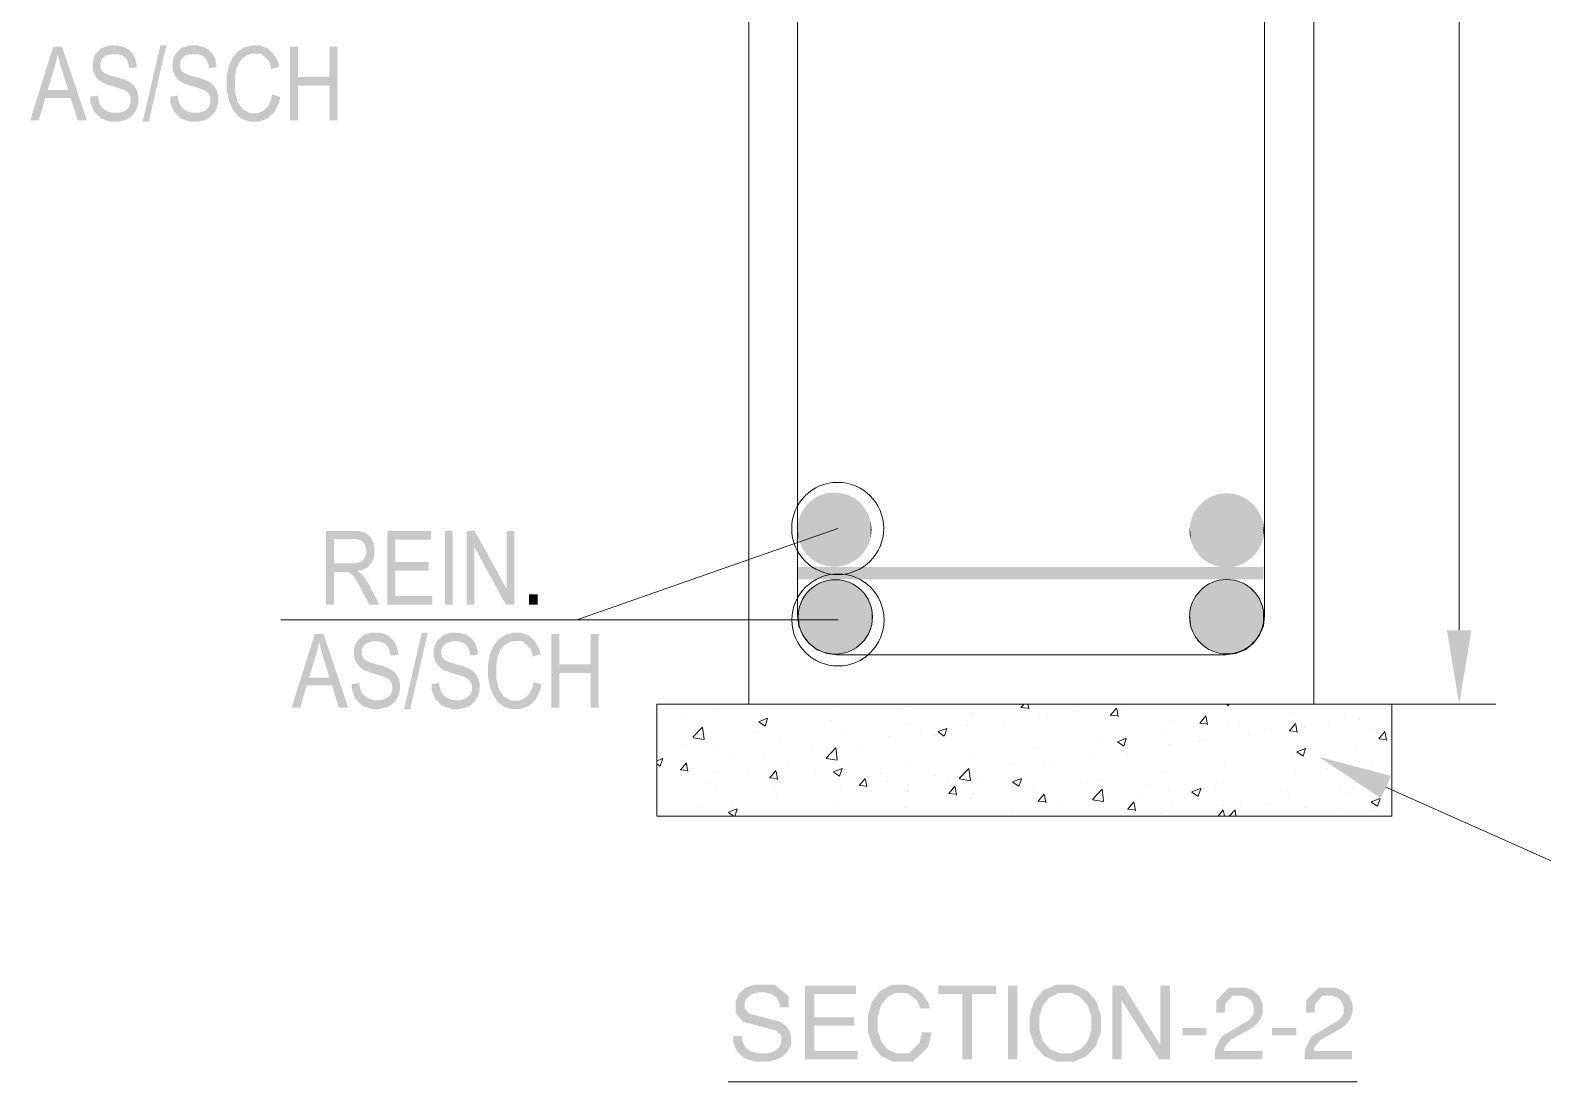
# Model space of a CAD drawing. Header units: millimetres. Extents: x 51.5 to 74.8, y 0.8 to 17.2.
# Drawn here: x 62.96 to 64.571, y 8.418 to 9.537 of the extents above; entities that cross this region are included whole.
import ezdxf

# ---------------------------------------------------------------- set-up
doc = ezdxf.new("R2010")
doc.units = ezdxf.units.MM
doc.layers.add('PDF_Geomertry', color=7, linetype='Continuous')
doc.layers.add('PDF_Solid Fills', color=7, linetype='Continuous')

msp = doc.modelspace()

# ---------------------------------------------------------------- hatches: boundary and pattern name
at = {"layer": 'PDF_Solid Fills', "transparency": 33554559}
h = msp.add_hatch(color=256, dxfattribs=at)
h.paths.add_polyline_path([(62.9595, 9.4415), (62.9841, 9.5199), (62.9934, 9.5199), (63.0198, 9.4415), (63.0101, 9.4415), (63.0026, 9.4652), (62.9755, 9.4652), (62.9686, 9.4415)])
h.paths.add_polyline_path([(62.978, 9.4737), (63, 9.4737), (62.9932, 9.4954), (62.9916, 9.5004), (62.9894, 9.5086), (62.9886, 9.5116), (62.988, 9.5079), (62.9862, 9.5004), (62.9851, 9.4966)])
for points in [[(63.0237, 9.4668), (63.0316, 9.4676), (63.032, 9.4644), (63.0334, 9.4593), (63.0345, 9.4574), (63.0357, 9.4556), (63.039, 9.4527), (63.0411, 9.4516), (63.0432, 9.4505), (63.048, 9.4494), (63.0507, 9.4494), (63.0544, 9.4494), (63.0604, 9.4513), (63.0625, 9.4531), (63.0645, 9.4551), (63.0666, 9.4598), (63.0666, 9.4629), (63.0666, 9.4645), (63.0658, 9.4676), (63.0651, 9.4688), (63.0643, 9.4702), (63.062, 9.4723), (63.0605, 9.4731), (63.059, 9.474), (63.0523, 9.4763), (63.0472, 9.4779), (63.0426, 9.4791), (63.0361, 9.4819), (63.0343, 9.4831), (63.0323, 9.4845), (63.0293, 9.488), (63.0282, 9.4901), (63.0272, 9.4922), (63.0261, 9.497), (63.0261, 9.4997), (63.0261, 9.5044), (63.0291, 9.5122), (63.0322, 9.5152), (63.0354, 9.5183), (63.0436, 9.5212), (63.0488, 9.5212), (63.0525, 9.5212), (63.0587, 9.5198), (63.0613, 9.5184), (63.0641, 9.517), (63.0683, 9.513), (63.0697, 9.5104), (63.0712, 9.5076), (63.0727, 9.5015), (63.0729, 9.4979), (63.0647, 9.497), (63.0644, 9.5009), (63.0622, 9.5065), (63.0601, 9.5084), (63.0582, 9.5102), (63.0526, 9.512), (63.0491, 9.512), (63.0455, 9.512), (63.04, 9.5105), (63.038, 9.5088), (63.0362, 9.5072), (63.0343, 9.503), (63.0343, 9.5005), (63.0343, 9.4981), (63.0357, 9.4944), (63.037, 9.4931), (63.0384, 9.4918), (63.0447, 9.4891), (63.0495, 9.4879), (63.0544, 9.4865), (63.0611, 9.4843), (63.063, 9.4833), (63.0659, 9.4819), (63.0704, 9.4779), (63.0719, 9.4755), (63.0734, 9.473), (63.0748, 9.4672), (63.0748, 9.4637), (63.0748, 9.4604), (63.0733, 9.4543), (63.0718, 9.4515), (63.0701, 9.4487), (63.0658, 9.4444), (63.0632, 9.443), (63.0604, 9.4415), (63.0538, 9.4401), (63.0501, 9.4401), (63.0441, 9.4401), (63.0345, 9.4437), (63.0311, 9.4473), (63.0275, 9.4509), (63.0237, 9.4606)], [(63.1086, 9.4668), (63.1166, 9.4676), (63.1169, 9.4644), (63.1184, 9.4593), (63.1195, 9.4574), (63.1207, 9.4556), (63.1238, 9.4527), (63.1261, 9.4516), (63.1282, 9.4505), (63.1329, 9.4494), (63.1355, 9.4494), (63.1394, 9.4494), (63.1452, 9.4513), (63.1473, 9.4531), (63.1494, 9.4551), (63.1515, 9.4598), (63.1515, 9.4629), (63.1515, 9.4645), (63.1508, 9.4676), (63.15, 9.4688), (63.1493, 9.4702), (63.1469, 9.4723), (63.1454, 9.4731), (63.1438, 9.474), (63.1372, 9.4763), (63.132, 9.4779), (63.1276, 9.4791), (63.1211, 9.4819), (63.1191, 9.4831), (63.1172, 9.4845), (63.1143, 9.488), (63.1132, 9.4901), (63.112, 9.4922), (63.1111, 9.497), (63.1111, 9.4997), (63.1111, 9.5044), (63.1141, 9.5122), (63.1172, 9.5152), (63.1202, 9.5183), (63.1286, 9.5212), (63.1337, 9.5212), (63.1373, 9.5212), (63.1436, 9.5198), (63.1463, 9.5184), (63.149, 9.517), (63.1532, 9.513), (63.1547, 9.5104), (63.1562, 9.5076), (63.1577, 9.5015), (63.1579, 9.4979), (63.1497, 9.497), (63.1494, 9.5009), (63.147, 9.5065), (63.1451, 9.5084), (63.1432, 9.5102), (63.1376, 9.512), (63.134, 9.512), (63.1304, 9.512), (63.125, 9.5105), (63.123, 9.5088), (63.1211, 9.5072), (63.1191, 9.503), (63.1191, 9.5005), (63.1191, 9.4981), (63.1205, 9.4944), (63.122, 9.4931), (63.1234, 9.4918), (63.1297, 9.4891), (63.1345, 9.4879), (63.1393, 9.4865), (63.1461, 9.4843), (63.1479, 9.4833), (63.1509, 9.4819), (63.1554, 9.4779), (63.1568, 9.4755), (63.1583, 9.473), (63.1598, 9.4672), (63.1598, 9.4637), (63.1598, 9.4604), (63.1583, 9.4543), (63.1566, 9.4515), (63.1551, 9.4487), (63.1508, 9.4444), (63.148, 9.443), (63.1454, 9.4415), (63.1388, 9.4401), (63.135, 9.4401), (63.129, 9.4401), (63.1195, 9.4437), (63.1159, 9.4473), (63.1125, 9.4509), (63.1087, 9.4606)], [(63.2172, 9.469), (63.2258, 9.4663), (63.2243, 9.4597), (63.2194, 9.4498), (63.2158, 9.4466), (63.2122, 9.4433), (63.2036, 9.4401), (63.1986, 9.4401), (63.194, 9.4401), (63.1863, 9.4423), (63.1832, 9.4444), (63.1801, 9.4466), (63.1748, 9.4537), (63.1729, 9.4584), (63.1708, 9.4633), (63.1687, 9.4747), (63.1687, 9.4812), (63.1687, 9.4877), (63.1708, 9.4987), (63.1729, 9.5031), (63.1748, 9.5076), (63.1804, 9.5144), (63.1837, 9.5166), (63.1872, 9.519), (63.195, 9.5212), (63.1993, 9.5212), (63.2038, 9.5212), (63.2119, 9.5184), (63.2152, 9.5155), (63.2186, 9.5126), (63.2233, 9.5041), (63.2247, 9.4984), (63.2163, 9.4961), (63.2141, 9.5043), (63.2055, 9.5124), (63.199, 9.5124), (63.1958, 9.5124), (63.1902, 9.5108), (63.1879, 9.5091), (63.1855, 9.5074), (63.1818, 9.5023), (63.1802, 9.4988), (63.1788, 9.4954), (63.1775, 9.4865), (63.1775, 9.4812), (63.1775, 9.4731), (63.1804, 9.4611), (63.1832, 9.457), (63.1861, 9.453), (63.1936, 9.449), (63.1983, 9.449), (63.2018, 9.449), (63.2079, 9.4515), (63.2104, 9.454), (63.2129, 9.4563), (63.2163, 9.4638)], [(63.2362, 9.4415), (63.2362, 9.5199), (63.2447, 9.5199), (63.2447, 9.4877), (63.2782, 9.4877), (63.2782, 9.5199), (63.2868, 9.5199), (63.2868, 9.4415), (63.2782, 9.4415), (63.2782, 9.4784), (63.2447, 9.4784), (63.2447, 9.4415)], [(63.3398, 8.9258), (63.3398, 9.0043), (63.3863, 9.0043), (63.3863, 8.9949), (63.3483, 8.9949), (63.3483, 8.9711), (63.384, 8.9711), (63.384, 8.9618), (63.3483, 8.9618), (63.3483, 8.9349), (63.3879, 8.9349), (63.3879, 8.9258)], [(63.4243, 8.9258), (63.4243, 9.0043), (63.433, 9.0043), (63.4669, 8.9426), (63.4669, 9.0043), (63.4751, 9.0043), (63.4751, 8.9258), (63.4663, 8.9258), (63.4325, 8.9873), (63.4325, 8.9258)], [(63.302, 8.8412), (63.3101, 8.8422), (63.3104, 8.8388), (63.3119, 8.8338), (63.313, 8.832), (63.3141, 8.8302), (63.3175, 8.8273), (63.3195, 8.8262), (63.3216, 8.8251), (63.3265, 8.824), (63.3291, 8.824), (63.3329, 8.824), (63.3387, 8.8258), (63.3409, 8.8277), (63.343, 8.8295), (63.3451, 8.8344), (63.3451, 8.8373), (63.3451, 8.8391), (63.3443, 8.8422), (63.3436, 8.8434), (63.3427, 8.8447), (63.3405, 8.8469), (63.339, 8.8477), (63.3375, 8.8486), (63.3308, 8.8508), (63.3257, 8.8523), (63.3211, 8.8537), (63.3145, 8.8563), (63.3126, 8.8577), (63.3108, 8.8591), (63.3077, 8.8626), (63.3066, 8.8647), (63.3057, 8.8668), (63.3045, 8.8715), (63.3045, 8.8741), (63.3045, 8.879), (63.3076, 8.8868), (63.3107, 8.8897), (63.3137, 8.8927), (63.322, 8.8958), (63.3273, 8.8958), (63.3309, 8.8958), (63.3372, 8.8944), (63.3398, 8.893), (63.3425, 8.8915), (63.3466, 8.8874), (63.3482, 8.8848), (63.3497, 8.8822), (63.3512, 8.8759), (63.3513, 8.8723), (63.3432, 8.8716), (63.3429, 8.8754), (63.3405, 8.8811), (63.3386, 8.8829), (63.3366, 8.8847), (63.3311, 8.8866), (63.3276, 8.8866), (63.324, 8.8866), (63.3184, 8.8849), (63.3165, 8.8833), (63.3145, 8.8818), (63.3127, 8.8776), (63.3127, 8.8749), (63.3127, 8.8726), (63.3141, 8.869), (63.3155, 8.8676), (63.3169, 8.8663), (63.3232, 8.8637), (63.328, 8.8623), (63.3329, 8.8611), (63.3395, 8.8588), (63.3415, 8.8579), (63.3444, 8.8563), (63.3488, 8.8524), (63.3504, 8.8499), (63.3519, 8.8476), (63.3533, 8.8416), (63.3533, 8.8383), (63.3533, 8.8348), (63.3518, 8.8287), (63.3502, 8.8259), (63.3486, 8.8231), (63.3443, 8.819), (63.3416, 8.8174), (63.3388, 8.8161), (63.3323, 8.8147), (63.3284, 8.8147), (63.3225, 8.8147), (63.313, 8.8181), (63.3094, 8.8218), (63.3059, 8.8254), (63.3022, 8.8351)], [(63.387, 8.8412), (63.3951, 8.8422), (63.3954, 8.8388), (63.3968, 8.8338), (63.398, 8.832), (63.3991, 8.8302), (63.4023, 8.8273), (63.4045, 8.8262), (63.4066, 8.8251), (63.4113, 8.824), (63.414, 8.824), (63.4177, 8.824), (63.4237, 8.8258), (63.4258, 8.8277), (63.4279, 8.8295), (63.43, 8.8344), (63.43, 8.8373), (63.43, 8.8391), (63.4293, 8.8422), (63.4284, 8.8434), (63.4277, 8.8447), (63.4254, 8.8469), (63.4238, 8.8477), (63.4223, 8.8486), (63.4157, 8.8508), (63.4105, 8.8523), (63.4061, 8.8537), (63.3995, 8.8563), (63.3976, 8.8577), (63.3957, 8.8591), (63.3927, 8.8626), (63.3916, 8.8647), (63.3905, 8.8668), (63.3894, 8.8715), (63.3894, 8.8741), (63.3894, 8.879), (63.3926, 8.8868), (63.3957, 8.8897), (63.3987, 8.8927), (63.407, 8.8958), (63.4122, 8.8958), (63.4158, 8.8958), (63.422, 8.8944), (63.4248, 8.893), (63.4275, 8.8915), (63.4316, 8.8874), (63.4332, 8.8848), (63.4345, 8.8822), (63.4362, 8.8759), (63.4363, 8.8723), (63.4282, 8.8716), (63.4277, 8.8754), (63.4255, 8.8811), (63.4236, 8.8829), (63.4216, 8.8847), (63.4161, 8.8866), (63.4125, 8.8866), (63.4088, 8.8866), (63.4033, 8.8849), (63.4015, 8.8833), (63.3995, 8.8818), (63.3976, 8.8776), (63.3976, 8.8749), (63.3976, 8.8726), (63.399, 8.869), (63.4004, 8.8676), (63.4018, 8.8663), (63.4082, 8.8637), (63.413, 8.8623), (63.4177, 8.8611), (63.4244, 8.8588), (63.4263, 8.8579), (63.4294, 8.8563), (63.4338, 8.8524), (63.4352, 8.8499), (63.4368, 8.8476), (63.4383, 8.8416), (63.4383, 8.8383), (63.4383, 8.8348), (63.4366, 8.8287), (63.4351, 8.8259), (63.4336, 8.8231), (63.4293, 8.819), (63.4265, 8.8174), (63.4238, 8.8161), (63.4173, 8.8147), (63.4134, 8.8147), (63.4075, 8.8147), (63.3979, 8.8181), (63.3944, 8.8218), (63.3908, 8.8254), (63.3872, 8.8351)], [(63.4957, 8.8434), (63.5041, 8.8409), (63.5027, 8.8343), (63.4977, 8.8244), (63.4943, 8.8211), (63.4907, 8.8179), (63.482, 8.8147), (63.4769, 8.8147), (63.4725, 8.8147), (63.4648, 8.8168), (63.4616, 8.819), (63.4584, 8.8212), (63.4533, 8.8281), (63.4512, 8.833), (63.4493, 8.8377), (63.4472, 8.8491), (63.4472, 8.8558), (63.4472, 8.8622), (63.4493, 8.8731), (63.4512, 8.8776), (63.4533, 8.8822), (63.4587, 8.8888), (63.4622, 8.8912), (63.4657, 8.8934), (63.4734, 8.8958), (63.4777, 8.8958), (63.4823, 8.8958), (63.4904, 8.8929), (63.4937, 8.8899), (63.497, 8.887), (63.5018, 8.8786), (63.5032, 8.873), (63.4948, 8.8705), (63.4926, 8.8787), (63.484, 8.8869), (63.4775, 8.8869), (63.4743, 8.8869), (63.4687, 8.8852), (63.4663, 8.8836), (63.464, 8.8819), (63.4602, 8.8769), (63.4587, 8.8733), (63.4573, 8.8698), (63.4559, 8.8611), (63.4559, 8.8558), (63.4559, 8.8477), (63.4588, 8.8356), (63.4616, 8.8316), (63.4645, 8.8274), (63.472, 8.8234), (63.4768, 8.8234), (63.4802, 8.8234), (63.4863, 8.8259), (63.4888, 8.8284), (63.4913, 8.8309), (63.4948, 8.8384)], [(63.5147, 8.8159), (63.5147, 8.8944), (63.5232, 8.8944), (63.5232, 8.8622), (63.5566, 8.8622), (63.5566, 8.8944), (63.5651, 8.8944), (63.5651, 8.8159), (63.5566, 8.8159), (63.5566, 8.853), (63.5232, 8.853), (63.5232, 8.8159)], [(63.7701, 8.4627), (63.7701, 8.4574), (63.7658, 8.4488), (63.7616, 8.4456), (63.7573, 8.4424), (63.7461, 8.4391), (63.739, 8.4391), (63.7315, 8.4391), (63.7202, 8.4427), (63.7163, 8.4462), (63.7125, 8.4498), (63.7084, 8.4598), (63.7084, 8.4663), (63.7176, 8.4663), (63.718, 8.4615), (63.7212, 8.4544), (63.724, 8.4523), (63.7268, 8.4501), (63.7352, 8.4479), (63.7411, 8.4479), (63.7452, 8.4479), (63.7519, 8.4499), (63.7545, 8.4519), (63.757, 8.454), (63.7597, 8.4593), (63.7597, 8.4624), (63.7597, 8.4666), (63.7538, 8.4723), (63.7482, 8.4738), (63.7268, 8.4795), (63.7188, 8.4816), (63.7109, 8.4909), (63.7109, 8.4981), (63.7109, 8.5033), (63.7145, 8.5116), (63.7183, 8.5148), (63.7219, 8.518), (63.7315, 8.5212), (63.7373, 8.5212), (63.7522, 8.5212), (63.7673, 8.5091), (63.7676, 8.497), (63.758, 8.497), (63.7577, 8.5011), (63.7547, 8.5072), (63.7519, 8.5091), (63.7494, 8.5111), (63.7425, 8.5129), (63.7382, 8.5129), (63.7345, 8.5129), (63.7282, 8.5109), (63.7257, 8.509), (63.7232, 8.507), (63.7205, 8.5022), (63.7205, 8.4993), (63.7205, 8.4954), (63.7257, 8.4902), (63.7309, 8.4888), (63.7554, 8.4824), (63.7586, 8.4815), (63.7638, 8.478), (63.7659, 8.4754), (63.768, 8.4726), (63.7701, 8.4662)], [(63.8409, 8.4415), (63.7847, 8.4415), (63.7847, 8.5199), (63.8391, 8.5199), (63.8391, 8.5111), (63.7948, 8.5111), (63.7948, 8.4863), (63.8375, 8.4863), (63.8375, 8.4773), (63.7948, 8.4773), (63.7948, 8.4504), (63.8409, 8.4504)], [(63.9198, 8.4702), (63.9162, 8.4547), (63.8997, 8.4391), (63.8866, 8.4391), (63.8788, 8.4391), (63.8663, 8.4448), (63.8615, 8.4504), (63.8568, 8.4561), (63.852, 8.4708), (63.852, 8.4801), (63.852, 8.4887), (63.8563, 8.5031), (63.8607, 8.5088), (63.8654, 8.5149), (63.8784, 8.5212), (63.8868, 8.5212), (63.8923, 8.5212), (63.9019, 8.5179), (63.9061, 8.5147), (63.9101, 8.5113), (63.9162, 8.5019), (63.9183, 8.4958), (63.9077, 8.4958), (63.9045, 8.504), (63.8938, 8.5122), (63.8863, 8.5122), (63.8809, 8.5122), (63.8722, 8.5077), (63.869, 8.5033), (63.8657, 8.4988), (63.8623, 8.4869), (63.8623, 8.4795), (63.8623, 8.4726), (63.8658, 8.4612), (63.8691, 8.4569), (63.8725, 8.4524), (63.8812, 8.4481), (63.8868, 8.4481), (63.8955, 8.4481), (63.9069, 8.4591), (63.9095, 8.4702)], [(63.9884, 8.5111), (63.9627, 8.5111), (63.9627, 8.4415), (63.9526, 8.4415), (63.9526, 8.5111), (63.9268, 8.5111), (63.9268, 8.5199), (63.9884, 8.5199)], [(64.1736, 8.4415), (64.162, 8.4415), (64.1223, 8.5041), (64.1223, 8.4415), (64.1122, 8.4415), (64.1122, 8.5199), (64.1241, 8.5199), (64.1634, 8.4566), (64.1634, 8.5199), (64.1736, 8.5199)], [(64.2725, 8.4949), (64.2725, 8.4912), (64.2701, 8.4844), (64.2676, 8.4812), (64.2659, 8.479), (64.2615, 8.4752), (64.259, 8.4738), (64.2447, 8.4659), (64.2387, 8.4626), (64.2319, 8.4548), (64.2313, 8.4505), (64.272, 8.4505), (64.272, 8.4415), (64.2212, 8.4415), (64.2216, 8.4518), (64.2287, 8.4659), (64.2351, 8.4698), (64.2532, 8.4806), (64.258, 8.4834), (64.2629, 8.4906), (64.2629, 8.4949), (64.2629, 8.4981), (64.2608, 8.5034), (64.2587, 8.5054), (64.2566, 8.5073), (64.2509, 8.5093), (64.2473, 8.5093), (64.2401, 8.5093), (64.2325, 8.5002), (64.232, 8.4913), (64.223, 8.4913), (64.2232, 8.5045), (64.2365, 8.5179), (64.2495, 8.5179), (64.2538, 8.5179), (64.2615, 8.5152), (64.2647, 8.5124), (64.2686, 8.5093), (64.2725, 8.5005)], [(64.3683, 8.4949), (64.3683, 8.4912), (64.3658, 8.4844), (64.3634, 8.4812), (64.3616, 8.479), (64.3573, 8.4752), (64.3547, 8.4738), (64.3405, 8.4659), (64.3344, 8.4626), (64.3277, 8.4548), (64.327, 8.4505), (64.3677, 8.4505), (64.3677, 8.4415), (64.3169, 8.4415), (64.3175, 8.4518), (64.3244, 8.4659), (64.3309, 8.4698), (64.3488, 8.4806), (64.3538, 8.4834), (64.3587, 8.4906), (64.3587, 8.4949), (64.3587, 8.4981), (64.3566, 8.5034), (64.3545, 8.5054), (64.3523, 8.5073), (64.3466, 8.5093), (64.343, 8.5093), (64.3359, 8.5093), (64.3283, 8.5002), (64.3277, 8.4913), (64.3187, 8.4913), (64.3188, 8.5045), (64.3322, 8.5179), (64.3454, 8.5179), (64.3497, 8.5179), (64.3572, 8.5152), (64.3605, 8.5124), (64.3644, 8.5093), (64.3683, 8.5005)]]:
    msp.add_hatch(color=256, dxfattribs=at).paths.add_polyline_path(points)
h = msp.add_hatch(color=256, dxfattribs=at)
h.paths.add_polyline_path([(63.2747, 8.9258), (63.2747, 9.0043), (63.3033, 9.0043), (63.3077, 9.0043), (63.3143, 9.0031), (63.3165, 9.002), (63.3186, 9.0009), (63.322, 8.9973), (63.3234, 8.9947), (63.3248, 8.9922), (63.3262, 8.9862), (63.3262, 8.9829), (63.3262, 8.9784), (63.3238, 8.9712), (63.3215, 8.9684), (63.3193, 8.9656), (63.3125, 8.9622), (63.3082, 8.9615), (63.3098, 8.9604), (63.3126, 8.9583), (63.3136, 8.9572), (63.3154, 8.9548), (63.3187, 8.9498), (63.3202, 8.9472), (63.3315, 8.9258), (63.3208, 8.9258), (63.3122, 8.942), (63.3097, 8.9469), (63.3059, 8.9533), (63.3045, 8.9549), (63.3033, 8.9566), (63.3009, 8.9588), (63.2997, 8.9595), (63.2984, 8.9601), (63.2951, 8.9606), (63.293, 8.9606), (63.2832, 8.9606), (63.2832, 8.9258)])
h.paths.add_polyline_path([(63.2832, 8.9697), (63.3015, 8.9697), (63.3045, 8.9697), (63.3091, 8.9704), (63.3107, 8.9711), (63.3122, 8.9719), (63.3147, 8.9741), (63.3157, 8.9756), (63.3165, 8.9772), (63.3175, 8.9808), (63.3175, 8.9829), (63.3175, 8.9858), (63.3157, 8.9905), (63.314, 8.9922), (63.3122, 8.9938), (63.307, 8.9956), (63.3036, 8.9956), (63.2832, 8.9956)])
h = msp.add_hatch(color=256, dxfattribs=at)
h.paths.add_polyline_path([(63.238, 8.8159), (63.2626, 8.8944), (63.2719, 8.8944), (63.2983, 8.8159), (63.2884, 8.8159), (63.2811, 8.8397), (63.254, 8.8397), (63.247, 8.8159)])
h.paths.add_polyline_path([(63.2565, 8.8481), (63.2783, 8.8481), (63.2716, 8.8699), (63.2701, 8.8749), (63.2679, 8.883), (63.267, 8.8862), (63.2665, 8.8824), (63.2647, 8.8749), (63.2636, 8.8712)])
h = msp.add_hatch(color=256, dxfattribs=at)
h.paths.add_polyline_path([(64.1001, 8.4795), (64.1001, 8.4705), (64.0948, 8.4558), (64.0897, 8.4502), (64.0844, 8.4447), (64.0705, 8.4391), (64.0619, 8.4391), (64.0534, 8.4391), (64.04, 8.4448), (64.0347, 8.4505), (64.0295, 8.4562), (64.0243, 8.4709), (64.0243, 8.4801), (64.0243, 8.489), (64.029, 8.5034), (64.0338, 8.5091), (64.039, 8.5151), (64.053, 8.5212), (64.062, 8.5212), (64.0711, 8.5212), (64.0854, 8.5149), (64.0907, 8.5087), (64.0954, 8.503), (64.1001, 8.4884)])
h.paths.add_polyline_path([(64.09, 8.4805), (64.09, 8.4873), (64.0862, 8.4987), (64.0825, 8.5031), (64.0787, 8.5077), (64.0688, 8.5122), (64.0626, 8.5122), (64.0558, 8.5122), (64.0452, 8.5074), (64.0413, 8.5027), (64.038, 8.4984), (64.0345, 8.4872), (64.0345, 8.4801), (64.0345, 8.4729), (64.0383, 8.4612), (64.042, 8.4569), (64.0458, 8.4524), (64.0559, 8.4481), (64.0622, 8.4481), (64.069, 8.4481), (64.0795, 8.453), (64.0833, 8.4579), (64.0866, 8.4623), (64.09, 8.4736)])

# ---------------------------------------------------------------- linework, layer by layer
at = {"layer": 'PDF_Geomertry', "lineweight": 0}
for points in [[(63.7251, 10.3897), (64.3269, 10.3897), (64.3269, 8.8198), (63.7251, 8.8198), (63.7251, 10.3897)], [(63.6269, 8.8198), (64.41, 8.8198), (64.41, 8.7006), (63.6269, 8.7006), (63.6269, 8.8198)], [(63.6827, 8.8198), (63.6827, 8.8198), (63.6827, 8.8198), (63.6827, 8.8198)], [(63.7009, 8.8198), (63.7009, 8.8198), (63.7009, 8.8198), (63.7009, 8.8198)], [(63.749, 8.8198), (63.749, 8.8198), (63.749, 8.8198)], [(63.7929, 8.8198), (63.7929, 8.8198), (63.7929, 8.8198), (63.7929, 8.8198)], [(63.8115, 8.8198), (63.8115, 8.8198), (63.8115, 8.8198)], [(63.8152, 8.8198), (63.8152, 8.8198), (63.8152, 8.8198)], [(63.8815, 8.8198), (63.8815, 8.8198), (63.8815, 8.8198)], [(63.885, 8.8198), (63.885, 8.8198), (63.885, 8.8198), (63.885, 8.8198)], [(63.9477, 8.8198), (63.9477, 8.8198), (63.9477, 8.8198)], [(63.9795, 8.8198), (63.9795, 8.8198), (63.9795, 8.8198)], [(64.014, 8.8198), (64.014, 8.8198), (64.014, 8.8198)], [(64.0802, 8.8198), (64.0802, 8.8198), (64.0802, 8.8198)], [(64.1465, 8.8198), (64.1465, 8.8198), (64.1465, 8.8198)], [(64.1611, 8.8198), (64.1611, 8.8198), (64.1611, 8.8198)], [(64.2038, 8.8198), (64.2038, 8.8198), (64.2038, 8.8198)], [(64.2127, 8.8198), (64.2127, 8.8198), (64.2127, 8.8198)], [(64.2532, 8.8198), (64.2532, 8.8198), (64.2532, 8.8198)], [(64.279, 8.8198), (64.279, 8.8198), (64.279, 8.8198)], [(64.3451, 8.8198), (64.3451, 8.8198), (64.3451, 8.8198)], [(64.3452, 8.8198), (64.3452, 8.8198), (64.3452, 8.8198)], [(64.3719, 8.8198), (64.3719, 8.8198), (64.3719, 8.8198)], [(63.6269, 8.8133), (63.6269, 8.8133), (63.6269, 8.8133), (63.6269, 8.8133)], [(63.6269, 8.8072), (63.6269, 8.8072), (63.6269, 8.8072)], [(63.6269, 8.8033), (63.6269, 8.8033), (63.6269, 8.8033), (63.6269, 8.8033)], [(64.41, 8.8083), (64.41, 8.8083), (64.41, 8.8083)], [(64.41, 8.8061), (64.41, 8.8061), (64.41, 8.8061)], [(63.6269, 8.7711), (63.6269, 8.7711), (63.6269, 8.7711), (63.6269, 8.7711)], [(63.6269, 8.7641), (63.6269, 8.7641), (63.6269, 8.7641)], [(63.6269, 8.753), (63.6269, 8.753), (63.6269, 8.753)], [(64.41, 8.763), (64.41, 8.763), (64.41, 8.763)], [(63.6269, 8.7288), (63.6269, 8.7288), (63.6269, 8.7288)], [(63.6269, 8.7212), (63.6269, 8.7212), (63.6269, 8.7212)], [(63.6269, 8.719), (63.6269, 8.719), (63.6269, 8.719)], [(64.41, 8.7199), (64.41, 8.7199), (64.41, 8.7199)], [(63.6269, 8.7052), (63.6269, 8.7052), (63.6269, 8.7052)], [(63.6562, 8.7006), (63.6562, 8.7006), (63.6562, 8.7006)], [(63.7123, 8.7006), (63.7123, 8.7006), (63.7123, 8.7006), (63.7123, 8.7006)], [(63.8244, 8.7006), (63.8244, 8.7006), (63.8244, 8.7006)], [(63.8804, 8.7006), (63.8804, 8.7006), (63.8804, 8.7006)], [(63.9365, 8.7006), (63.9365, 8.7006), (63.9365, 8.7006), (63.9365, 8.7006)], [(63.9561, 8.7006), (63.9561, 8.7006), (63.9561, 8.7006)], [(64.0486, 8.7006), (64.0486, 8.7006), (64.0486, 8.7006)], [(64.1045, 8.7006), (64.1045, 8.7006), (64.1045, 8.7006), (64.1045, 8.7006)], [(64.1607, 8.7006), (64.1607, 8.7006), (64.1607, 8.7006), (64.1607, 8.7006)], [(64.2727, 8.7006), (64.2727, 8.7006), (64.2727, 8.7006)], [(64.2911, 8.7006), (64.2911, 8.7006), (64.2911, 8.7006)], [(64.3288, 8.7006), (64.3288, 8.7006), (64.3288, 8.7006), (64.3288, 8.7006)], [(64.383, 8.7006), (64.383, 8.7006), (64.383, 8.7006)]]:
    msp.add_lwpolyline(points, close=True, dxfattribs=at)
for points in [[(64.2745, 10.2963), (64.2745, 8.914), (64.2732, 8.9031), (64.269, 8.8931), (64.2623, 8.8844), (64.2537, 8.8777), (64.2436, 8.8736), (64.2327, 8.8722), (63.8188, 8.8722), (63.808, 8.8736), (63.798, 8.8777), (63.7893, 8.8844), (63.7826, 8.8931), (63.7784, 8.9031), (63.777, 8.914), (63.777, 10.2963)], [(64.4818, 10.3113), (64.4818, 8.8984)], [(63.8197, 9.0069), (63.727, 8.9744), (63.5418, 8.9094), (63.2265, 8.9094)], [(63.8201, 8.9094), (63.7219, 8.9094), (63.5418, 8.9094), (63.2372, 8.9094)], [(63.6433, 8.8198), (63.6433, 8.8198)], [(63.6933, 8.8152), (63.6933, 8.8152)], [(63.7419, 8.8159), (63.7419, 8.8159)], [(63.7498, 8.8193), (63.7498, 8.8193)], [(63.8208, 8.8163), (63.8208, 8.8163)], [(63.8675, 8.8198), (63.8675, 8.8198)], [(63.8895, 8.8156), (63.8895, 8.8156)], [(63.977, 8.8198), (63.977, 8.8198)], [(64.0148, 8.8162), (64.0227, 8.8155)], [(64.015, 8.8163), (64.018, 8.8198)], [(64.0232, 8.8145), (64.0222, 8.8198)], [(64.0315, 8.8166), (64.0315, 8.8166)], [(64.0357, 8.8198), (64.0357, 8.8198)], [(64.069, 8.8198), (64.069, 8.8198)], [(64.0916, 8.8198), (64.0916, 8.8198)], [(64.1104, 8.808), (64.1168, 8.8156)], [(64.1186, 8.8062), (64.1169, 8.8145)], [(64.1257, 8.8187), (64.1257, 8.8187)], [(64.1344, 8.8198), (64.1344, 8.8198)], [(64.2334, 8.8198), (64.2361, 8.818)], [(64.2361, 8.8181), (64.2366, 8.8198)], [(64.2598, 8.8198), (64.2598, 8.8198)], [(64.3273, 8.8199), (64.3273, 8.8199)], [(64.3469, 8.8199), (64.5209, 8.8199)], [(64.3716, 8.8195), (64.3716, 8.8195)], [(64.4818, 8.8199), (64.4818, 8.8199)], [(63.6269, 8.8008), (63.6269, 8.8008)], [(63.658, 8.8049), (63.658, 8.8049)], [(63.7357, 8.8011), (63.745, 8.8047)], [(63.7357, 8.8009), (63.7423, 8.7965), (63.7451, 8.8045)], [(63.812, 8.8023), (63.812, 8.8023)], [(63.8918, 8.8133), (63.8918, 8.8133)], [(63.8961, 8.7987), (63.8961, 8.7987)], [(63.9627, 8.8104), (63.9627, 8.8104)], [(63.9644, 8.8081), (63.9644, 8.8081)], [(63.9988, 8.7998), (63.9988, 8.7998)], [(64.0336, 8.8073), (64.0336, 8.8073)], [(64.042, 8.8077), (64.042, 8.8077)], [(64.0754, 8.812), (64.0754, 8.812)], [(64.0763, 8.8131), (64.0763, 8.8131)], [(64.1045, 8.8043), (64.1045, 8.8043)], [(64.1101, 8.8079), (64.118, 8.8072)], [(64.1755, 8.8013), (64.1755, 8.8013)], [(64.2054, 8.7995), (64.2134, 8.7988)], [(64.2057, 8.7997), (64.212, 8.8073)], [(64.2138, 8.7979), (64.2123, 8.8062)], [(64.2343, 8.8002), (64.2343, 8.8002)], [(64.2465, 8.7983), (64.2465, 8.7983)], [(64.3011, 8.7913), (64.3075, 8.799)], [(64.3033, 8.8102), (64.3033, 8.8102)], [(64.3091, 8.7895), (64.3076, 8.7979)], [(64.3422, 8.7994), (64.3422, 8.7994)], [(64.3597, 8.8065), (64.3597, 8.8065)], [(64.3755, 8.8037), (64.3755, 8.8037)], [(63.6655, 8.7845), (63.6758, 8.7952)], [(63.6657, 8.784), (63.6775, 8.7822)], [(63.6773, 8.7824), (63.6758, 8.7951)], [(63.7344, 8.7891), (63.7344, 8.7891)], [(63.827, 8.7888), (63.827, 8.7888)], [(63.8745, 8.7856), (63.8745, 8.7856)], [(63.9079, 8.7899), (63.9079, 8.7899)], [(63.9213, 8.7865), (63.9213, 8.7865)], [(63.9268, 8.7905), (63.9361, 8.794), (63.9334, 8.7859)], [(63.9268, 8.7902), (63.9333, 8.7858)], [(63.9582, 8.7966), (63.9582, 8.7966)], [(64.0988, 8.7823), (64.0988, 8.7823)], [(64.1177, 8.7798), (64.127, 8.7834)], [(64.1177, 8.7797), (64.1244, 8.7752), (64.127, 8.7833)], [(64.1672, 8.7918), (64.1672, 8.7918)], [(64.208, 8.7818), (64.208, 8.7818)], [(64.2583, 8.7883), (64.2583, 8.7883)], [(64.2822, 8.7931), (64.2822, 8.7931)], [(64.3008, 8.7912), (64.3087, 8.7905)], [(64.3175, 8.7954), (64.3175, 8.7954)], [(64.3884, 8.7923), (64.3884, 8.7923)], [(64.3961, 8.7829), (64.404, 8.7822)], [(64.3963, 8.783), (64.4027, 8.7906)], [(64.4045, 8.7812), (64.403, 8.7895)], [(63.6569, 8.7758), (63.6569, 8.7758)], [(63.6918, 8.7709), (63.6918, 8.7709)], [(63.7402, 8.7679), (63.7402, 8.7679)], [(63.76, 8.7802), (63.76, 8.7802)], [(63.7907, 8.7745), (63.7907, 8.7745)], [(63.8073, 8.7624), (63.8176, 8.7733)], [(63.8191, 8.7605), (63.8177, 8.7731)], [(63.8438, 8.7731), (63.8438, 8.7731)], [(64.0298, 8.7724), (64.0298, 8.7724)], [(64.0908, 8.7662), (64.0908, 8.7662)], [(64.1272, 8.7666), (64.1272, 8.7666)], [(64.1747, 8.7773), (64.1747, 8.7773)], [(64.2047, 8.7798), (64.2047, 8.7798)], [(64.3018, 8.7659), (64.3018, 8.7659)], [(64.3087, 8.7691), (64.318, 8.7727)], [(64.3087, 8.769), (64.3154, 8.7645), (64.3182, 8.7726)], [(64.37, 8.7752), (64.37, 8.7752)], [(63.6269, 8.7593), (63.6333, 8.7618)], [(63.6269, 8.7562), (63.6307, 8.7536)], [(63.6307, 8.7537), (63.6334, 8.7618)], [(63.6519, 8.7497), (63.6598, 8.749)], [(63.6522, 8.7497), (63.6586, 8.7573)], [(63.653, 8.7544), (63.653, 8.7544)], [(63.6602, 8.748), (63.6587, 8.7563)], [(63.707, 8.7636), (63.707, 8.7636)], [(63.724, 8.7513), (63.724, 8.7513)], [(63.7663, 8.7598), (63.7663, 8.7598)], [(63.8075, 8.762), (63.8193, 8.7602)], [(63.8151, 8.7476), (63.8244, 8.7512)], [(63.8218, 8.743), (63.8244, 8.7511)], [(63.8945, 8.7545), (63.8945, 8.7545)], [(63.9491, 8.7405), (63.9595, 8.7512)], [(63.9611, 8.7384), (63.9595, 8.7511)], [(63.9627, 8.7638), (63.9627, 8.7638)], [(64.0072, 8.7552), (64.0072, 8.7552)], [(64.0404, 8.7597), (64.0404, 8.7597)], [(64.0495, 8.7533), (64.0495, 8.7533)], [(64.2327, 8.7559), (64.2327, 8.7559)], [(64.3405, 8.7513), (64.3405, 8.7513)], [(64.3909, 8.758), (64.3909, 8.758)], [(64.41, 8.7605), (64.41, 8.7605)], [(63.6811, 8.7365), (63.6811, 8.7365)], [(63.6888, 8.7466), (63.6888, 8.7466)], [(63.7472, 8.7413), (63.7551, 8.7406)], [(63.7475, 8.7413), (63.7538, 8.749)], [(63.7519, 8.7336), (63.7519, 8.7336)], [(63.7557, 8.7397), (63.7541, 8.748)], [(63.7583, 8.7361), (63.7583, 8.7361)], [(63.795, 8.7484), (63.795, 8.7484)], [(63.8151, 8.7474), (63.8216, 8.743)], [(63.8255, 8.7445), (63.8255, 8.7445)], [(63.8395, 8.7331), (63.8395, 8.7331)], [(63.8426, 8.733), (63.8505, 8.7323)], [(63.8427, 8.733), (63.8491, 8.7406)], [(63.8509, 8.7313), (63.8494, 8.7397)], [(63.8658, 8.7454), (63.8658, 8.7454)], [(63.8729, 8.7376), (63.8729, 8.7376)], [(63.9232, 8.7443), (63.9232, 8.7443)], [(63.9368, 8.7424), (63.9368, 8.7424)], [(63.9493, 8.7401), (63.9612, 8.7381)], [(63.972, 8.7399), (63.972, 8.7399)], [(64.0061, 8.7369), (64.0154, 8.7405)], [(64.0061, 8.7368), (64.0126, 8.7323)], [(64.0077, 8.7394), (64.0077, 8.7394)], [(64.0127, 8.7323), (64.0154, 8.7404)], [(64.0787, 8.7363), (64.0787, 8.7363)], [(64.0973, 8.7381), (64.0973, 8.7381)], [(64.1497, 8.7334), (64.1497, 8.7334)], [(64.1655, 8.7474), (64.1655, 8.7474)], [(64.2233, 8.7359), (64.2233, 8.7359)], [(64.3073, 8.7469), (64.3073, 8.7469)], [(63.6901, 8.7266), (63.6901, 8.7266)], [(63.7557, 8.7222), (63.7557, 8.7222)], [(63.8229, 8.7305), (63.8229, 8.7305)], [(63.8938, 8.7276), (63.8938, 8.7276)], [(63.8945, 8.7266), (63.8945, 8.7266)], [(63.9379, 8.7247), (63.9458, 8.724)], [(63.9382, 8.7247), (63.9445, 8.7323)], [(63.9463, 8.723), (63.9447, 8.7313)], [(63.9611, 8.7197), (63.9611, 8.7197)], [(63.9648, 8.7245), (63.9648, 8.7245)], [(64.0283, 8.7281), (64.0283, 8.7281)], [(64.0334, 8.7163), (64.0398, 8.724)], [(64.0358, 8.7216), (64.0358, 8.7216)], [(64.0416, 8.7147), (64.0401, 8.723)], [(64.0911, 8.7184), (64.1013, 8.7293)], [(64.0912, 8.718), (64.103, 8.7162)], [(64.1029, 8.7165), (64.1013, 8.7291)], [(64.1068, 8.7186), (64.1068, 8.7186)], [(64.1397, 8.7249), (64.1397, 8.7249)], [(64.173, 8.7293), (64.173, 8.7293)], [(64.197, 8.7263), (64.2063, 8.7298)], [(64.197, 8.7262), (64.2037, 8.7216)], [(64.2037, 8.7218), (64.2065, 8.7298)], [(64.2207, 8.7304), (64.2207, 8.7304)], [(64.2916, 8.7274), (64.2916, 8.7274)], [(64.3001, 8.7218), (64.3001, 8.7218)], [(64.3541, 8.7272), (64.3541, 8.7272)], [(64.3625, 8.7244), (64.3625, 8.7244)], [(64.3683, 8.7311), (64.3683, 8.7311)], [(64.388, 8.7156), (64.3973, 8.7193)], [(64.3948, 8.7111), (64.3975, 8.7191)], [(64.4038, 8.7315), (64.5932, 8.647), (64.9825, 8.647)], [(63.672, 8.7111), (63.672, 8.7111)], [(63.7033, 8.7047), (63.7126, 8.7083)], [(63.7033, 8.7045), (63.7091, 8.7006)], [(63.7052, 8.7155), (63.7052, 8.7155)], [(63.7102, 8.7006), (63.7127, 8.7081)], [(63.817, 8.7134), (63.817, 8.7134)], [(63.8929, 8.7102), (63.8929, 8.7102)], [(63.9722, 8.7029), (63.9722, 8.7029)], [(64.0054, 8.7072), (64.0054, 8.7072)], [(64.0332, 8.7163), (64.0412, 8.7156)], [(64.0558, 8.7138), (64.0558, 8.7138)], [(64.1286, 8.7079), (64.1365, 8.7072)], [(64.1288, 8.708), (64.1352, 8.7156)], [(64.1369, 8.7063), (64.1354, 8.7147)], [(64.164, 8.7033), (64.164, 8.7033)], [(64.1777, 8.7155), (64.1777, 8.7155)], [(64.225, 8.7006), (64.2305, 8.7073)], [(64.2318, 8.7006), (64.2308, 8.7063)], [(64.2311, 8.7118), (64.2311, 8.7118)], [(64.2369, 8.7006), (64.2432, 8.7073)], [(64.244, 8.7006), (64.2433, 8.707)], [(64.2486, 8.7126), (64.2486, 8.7126)], [(64.2766, 8.7138), (64.2766, 8.7138)], [(64.3195, 8.7095), (64.3195, 8.7095)], [(64.3559, 8.7055), (64.3559, 8.7055)], [(64.388, 8.7155), (64.3947, 8.7111)], [(64.3905, 8.7066), (64.3905, 8.7066)], [(64.41, 8.7126), (64.41, 8.7126)], [(63.6468, 8.7006), (63.6468, 8.7006)], [(63.6711, 8.7006), (63.6711, 8.7006)], [(63.7373, 8.7006), (63.7373, 8.7006)], [(63.7388, 8.7006), (63.7388, 8.7006)], [(63.7683, 8.7006), (63.7683, 8.7006)], [(63.8036, 8.7006), (63.8036, 8.7006)], [(63.8698, 8.7006), (63.8698, 8.7006)], [(63.9361, 8.7006), (63.9361, 8.7006)], [(63.9925, 8.7006), (63.9925, 8.7006)], [(64.0023, 8.7006), (64.0023, 8.7006)], [(64.0686, 8.7006), (64.0686, 8.7006)], [(64.1348, 8.7006), (64.1348, 8.7006)], [(64.2009, 8.7006), (64.2009, 8.7006)], [(64.2166, 8.7006), (64.2166, 8.7006)], [(64.2672, 8.7006), (64.2672, 8.7006)], [(64.3193, 8.7006), (64.3193, 8.7006)], [(64.3334, 8.7006), (64.3334, 8.7006)], [(64.3848, 8.7006), (64.3848, 8.7006)], [(64.3997, 8.7006), (64.3997, 8.7006)], [(63.7032, 8.4177), (63.775, 8.4177), (63.8468, 8.4177), (63.9245, 8.4177), (63.9904, 8.4177), (64.0202, 8.4177), (64.104, 8.4177), (64.1816, 8.4177), (64.2176, 8.4177), (64.2775, 8.4177), (64.3133, 8.4177), (64.3732, 8.4177)]]:
    msp.add_lwpolyline(points, dxfattribs=at)
for centre in [(63.8172, 8.9127), (64.2341, 8.9129)]:
    msp.add_circle(centre, 0.0396, dxfattribs=at)
for points in [[(63.8687, 9.0069), (63.8687, 9.034), (63.8468, 9.0559), (63.8197, 9.0559), (63.7926, 9.0559), (63.7707, 9.034), (63.7707, 9.0069), (63.7707, 8.9798), (63.7926, 8.9577), (63.8197, 8.9577), (63.8468, 8.9577), (63.8687, 8.9798), (63.8687, 9.0069)], [(63.8691, 8.9094), (63.8691, 8.9365), (63.8472, 8.9586), (63.8201, 8.9586), (63.793, 8.9586), (63.7709, 8.9365), (63.7709, 8.9094), (63.7709, 8.8823), (63.793, 8.8604), (63.8201, 8.8604), (63.8472, 8.8604), (63.8691, 8.8823), (63.8691, 8.9094)]]:
    msp.add_open_spline(points, degree=3, knots=[0, 0, 0, 0, 1, 1, 1, 2, 2, 2, 3, 3, 3, 4, 4, 4, 4], dxfattribs=at)
at = {"layer": 'PDF_Solid Fills', "transparency": 33554559}
for points in [[(63.0794, 9.4401), (63.0982, 9.5212), (63.0858, 9.4401), (63.1045, 9.5212)], [(63.7988, 8.9701), (63.792, 9.0369), (63.7988, 8.9701), (63.7988, 9.0412)], [(63.8063, 8.9673), (63.7988, 9.0412), (63.8063, 8.9673), (63.8063, 9.044)], [(63.7988, 8.9701), (63.7988, 9.0412), (63.7988, 8.9701), (63.8063, 8.9673)], [(63.8143, 8.9661), (63.8063, 9.044), (63.8143, 8.9661), (63.8143, 9.0451)], [(63.8063, 8.9673), (63.8063, 9.044), (63.8063, 8.9673), (63.8143, 8.9661)], [(63.8222, 8.9665), (63.8143, 9.0451), (63.8222, 8.9665), (63.8222, 9.0447)], [(63.8143, 8.9661), (63.8143, 9.0451), (63.8143, 8.9661), (63.8222, 8.9665)], [(63.83, 8.9684), (63.8222, 9.0447), (63.83, 8.9684), (63.83, 9.0427)], [(63.8222, 8.9665), (63.8222, 9.0447), (63.8222, 8.9665), (63.83, 8.9684)], [(63.8372, 8.972), (63.83, 9.0427), (63.8372, 8.972), (63.8372, 9.0393)], [(63.83, 8.9684), (63.83, 9.0427), (63.83, 8.9684), (63.8372, 8.972)], [(63.8436, 8.9769), (63.8372, 9.0393), (63.8436, 8.9769), (63.8436, 9.0343)], [(63.8372, 8.972), (63.8372, 9.0393), (63.8372, 8.972), (63.8436, 8.9769)], [(64.2166, 8.9693), (64.2098, 9.0361), (64.2166, 8.9693), (64.2166, 9.0404)], [(64.2241, 8.9665), (64.2166, 9.0404), (64.2241, 8.9665), (64.2241, 9.0431)], [(64.2166, 8.9693), (64.2166, 9.0404), (64.2166, 8.9693), (64.2241, 8.9665)], [(64.232, 8.9652), (64.2241, 9.0431), (64.232, 8.9652), (64.232, 9.0443)], [(64.2241, 8.9665), (64.2241, 9.0431), (64.2241, 8.9665), (64.232, 8.9652)], [(64.2401, 8.9656), (64.232, 9.0443), (64.2401, 8.9656), (64.2401, 9.044)], [(64.232, 8.9652), (64.232, 9.0443), (64.232, 8.9652), (64.2401, 8.9656)], [(64.2479, 8.9677), (64.2401, 9.044), (64.2479, 8.9677), (64.2479, 9.0419)], [(64.2401, 8.9656), (64.2401, 9.044), (64.2401, 8.9656), (64.2479, 8.9677)], [(64.255, 8.9712), (64.2479, 9.0419), (64.255, 8.9712), (64.255, 9.0384)], [(64.2479, 8.9677), (64.2479, 9.0419), (64.2479, 8.9677), (64.255, 8.9712)], [(63.7816, 8.9863), (63.7784, 9.0174), (63.7816, 8.9863), (63.7816, 9.0248)], [(63.7862, 8.9798), (63.7816, 9.0248), (63.7862, 8.9798), (63.7862, 9.0313)], [(63.7816, 8.9863), (63.7816, 9.0248), (63.7816, 8.9863), (63.7862, 8.9798)], [(63.792, 8.9743), (63.7862, 9.0313), (63.792, 8.9743), (63.792, 9.0369)], [(63.7862, 8.9798), (63.7862, 9.0313), (63.7862, 8.9798), (63.792, 8.9743)], [(63.792, 8.9743), (63.792, 9.0369), (63.792, 8.9743), (63.7988, 8.9701)], [(63.8487, 8.983), (63.8436, 9.0343), (63.8487, 8.983), (63.8487, 9.0281)], [(63.8436, 8.9769), (63.8436, 9.0343), (63.8436, 8.9769), (63.8487, 8.983)], [(63.8526, 8.9899), (63.8487, 9.0281), (63.8526, 8.9899), (63.8526, 9.0212)], [(63.8487, 8.983), (63.8487, 9.0281), (63.8487, 8.983), (63.8526, 8.9899)], [(64.1994, 8.9856), (64.1963, 9.0166), (64.1994, 8.9856), (64.1994, 9.024)], [(64.204, 8.979), (64.1994, 9.024), (64.204, 8.979), (64.204, 9.0305)], [(64.1994, 8.9856), (64.1994, 9.024), (64.1994, 8.9856), (64.204, 8.979)], [(64.2098, 8.9734), (64.204, 9.0305), (64.2098, 8.9734), (64.2098, 9.0361)], [(64.204, 8.979), (64.204, 9.0305), (64.204, 8.979), (64.2098, 8.9734)], [(64.2098, 8.9734), (64.2098, 9.0361), (64.2098, 8.9734), (64.2166, 8.9693)], [(64.2613, 8.9761), (64.255, 9.0384), (64.2613, 8.9761), (64.2613, 9.0334)], [(64.255, 8.9712), (64.255, 9.0384), (64.255, 8.9712), (64.2613, 8.9761)], [(64.2666, 8.9822), (64.2613, 9.0334), (64.2666, 8.9822), (64.2666, 9.0274)], [(64.2613, 8.9761), (64.2613, 9.0334), (64.2613, 8.9761), (64.2666, 8.9822)], [(64.2705, 8.9891), (64.2666, 9.0274), (64.2705, 8.9891), (64.2705, 9.0204)], [(64.2666, 8.9822), (64.2666, 9.0274), (64.2666, 8.9822), (64.2705, 8.9891)], [(63.7784, 8.9937), (63.7769, 9.0097), (63.7784, 8.9937), (63.7784, 9.0174)], [(63.7769, 9.0016), (63.7769, 9.0097), (63.7769, 9.0016), (63.7784, 8.9937)], [(63.7784, 8.9937), (63.7784, 9.0174), (63.7784, 8.9937), (63.7816, 8.9863)], [(63.855, 8.9976), (63.8526, 9.0212), (63.855, 8.9976), (63.855, 9.0136)], [(63.8526, 8.9899), (63.8526, 9.0212), (63.8526, 8.9899), (63.855, 8.9976)], [(63.855, 8.9976), (63.855, 9.0136), (63.855, 8.9976), (63.8558, 9.0056)], [(64.1963, 8.993), (64.1947, 9.0088), (64.1963, 8.993), (64.1963, 9.0166)], [(64.1947, 9.0008), (64.1947, 9.0088), (64.1947, 9.0008), (64.1963, 8.993)], [(64.1963, 8.993), (64.1963, 9.0166), (64.1963, 8.993), (64.1994, 8.9856)], [(64.2729, 8.9968), (64.2705, 9.0204), (64.2729, 8.9968), (64.2729, 9.0127)], [(64.2705, 8.9891), (64.2705, 9.0204), (64.2705, 8.9891), (64.2729, 8.9968)], [(64.2729, 8.9968), (64.2729, 9.0127), (64.2729, 8.9968), (64.2737, 9.0048)], [(63.4012, 8.9258), (63.4012, 9.0043), (63.4097, 8.9258), (63.4097, 9.0043)], [(63.7761, 8.9526), (63.7761, 8.9658), (64.2733, 8.9526), (64.2733, 8.9658)], [(63.793, 8.8815), (63.7872, 8.9386), (63.793, 8.8815), (63.793, 8.9441)], [(63.7997, 8.8773), (63.793, 8.9441), (63.7997, 8.8773), (63.7997, 8.9483)], [(63.793, 8.8815), (63.793, 8.9441), (63.793, 8.8815), (63.7997, 8.8773)], [(63.8073, 8.8744), (63.7997, 8.9483), (63.8073, 8.8744), (63.8073, 8.9511)], [(63.7997, 8.8773), (63.7997, 8.9483), (63.7997, 8.8773), (63.8073, 8.8744)], [(63.8152, 8.8733), (63.8073, 8.9511), (63.8152, 8.8733), (63.8152, 8.9523)], [(63.8073, 8.8744), (63.8073, 8.9511), (63.8073, 8.8744), (63.8152, 8.8733)], [(63.8232, 8.8737), (63.8152, 8.9523), (63.8232, 8.8737), (63.8232, 8.9519)], [(63.8152, 8.8733), (63.8152, 8.9523), (63.8152, 8.8733), (63.8232, 8.8737)], [(63.8309, 8.8756), (63.8232, 8.9519), (63.8309, 8.8756), (63.8309, 8.9499)], [(63.8232, 8.8737), (63.8232, 8.9519), (63.8232, 8.8737), (63.8309, 8.8756)], [(63.8382, 8.8793), (63.8309, 8.9499), (63.8382, 8.8793), (63.8382, 8.9463)], [(63.8309, 8.8756), (63.8309, 8.9499), (63.8309, 8.8756), (63.8382, 8.8793)], [(63.8444, 8.8841), (63.8382, 8.9463), (63.8444, 8.8841), (63.8444, 8.9415)], [(63.8382, 8.8793), (63.8382, 8.9463), (63.8382, 8.8793), (63.8444, 8.8841)], [(64.21, 8.8816), (64.2041, 8.9387), (64.21, 8.8816), (64.21, 8.9441)], [(64.2168, 8.8773), (64.21, 8.9441), (64.2168, 8.8773), (64.2168, 8.9484)], [(64.21, 8.8816), (64.21, 8.9441), (64.21, 8.8816), (64.2168, 8.8773)], [(64.2243, 8.8745), (64.2168, 8.9484), (64.2243, 8.8745), (64.2243, 8.9512)], [(64.2168, 8.8773), (64.2168, 8.9484), (64.2168, 8.8773), (64.2243, 8.8745)], [(64.2322, 8.8733), (64.2243, 8.9512), (64.2322, 8.8733), (64.2322, 8.9524)], [(64.2243, 8.8745), (64.2243, 8.9512), (64.2243, 8.8745), (64.2322, 8.8733)], [(64.2401, 8.8737), (64.2322, 8.9524), (64.2401, 8.8737), (64.2401, 8.952)], [(64.2322, 8.8733), (64.2322, 8.9524), (64.2322, 8.8733), (64.2401, 8.8737)], [(64.2479, 8.8758), (64.2401, 8.952), (64.2479, 8.8758), (64.2479, 8.9499)], [(64.2401, 8.8737), (64.2401, 8.952), (64.2401, 8.8737), (64.2479, 8.8758)], [(64.2551, 8.8793), (64.2479, 8.9499), (64.2551, 8.8793), (64.2551, 8.9465)], [(64.2479, 8.8758), (64.2479, 8.9499), (64.2479, 8.8758), (64.2551, 8.8793)], [(64.2615, 8.8843), (64.2551, 8.9465), (64.2615, 8.8843), (64.2615, 8.9416)], [(64.2551, 8.8793), (64.2551, 8.9465), (64.2551, 8.8793), (64.2615, 8.8843)], [(63.4908, 8.9258), (63.4908, 8.9368), (63.5, 8.9258), (63.5, 8.9368)], [(63.7826, 8.8936), (63.7794, 8.9247), (63.7826, 8.8936), (63.7826, 8.932)], [(63.7872, 8.887), (63.7826, 8.932), (63.7872, 8.887), (63.7872, 8.9386)], [(63.7826, 8.8936), (63.7826, 8.932), (63.7826, 8.8936), (63.7872, 8.887)], [(63.7872, 8.887), (63.7872, 8.9386), (63.7872, 8.887), (63.793, 8.8815)], [(63.8497, 8.8902), (63.8444, 8.9415), (63.8497, 8.8902), (63.8497, 8.9354)], [(63.8444, 8.8841), (63.8444, 8.9415), (63.8444, 8.8841), (63.8497, 8.8902)], [(63.8536, 8.8972), (63.8497, 8.9354), (63.8536, 8.8972), (63.8536, 8.9284)], [(63.8497, 8.8902), (63.8497, 8.9354), (63.8497, 8.8902), (63.8536, 8.8972)], [(63.8559, 8.9048), (63.8536, 8.9284), (63.8559, 8.9048), (63.8559, 8.9208)], [(63.8536, 8.8972), (63.8536, 8.9284), (63.8536, 8.8972), (63.8559, 8.9048)], [(64.1995, 8.8937), (64.1963, 8.9247), (64.1995, 8.8937), (64.1995, 8.932)], [(64.2041, 8.887), (64.1995, 8.932), (64.2041, 8.887), (64.2041, 8.9387)], [(64.1995, 8.8937), (64.1995, 8.932), (64.1995, 8.8937), (64.2041, 8.887)], [(64.2041, 8.887), (64.2041, 8.9387), (64.2041, 8.887), (64.21, 8.8816)], [(64.2666, 8.8902), (64.2615, 8.9416), (64.2666, 8.8902), (64.2666, 8.9355)], [(64.2615, 8.8843), (64.2615, 8.9416), (64.2615, 8.8843), (64.2666, 8.8902)], [(64.2705, 8.8973), (64.2666, 8.9355), (64.2705, 8.8973), (64.2705, 8.9286)], [(64.2666, 8.8902), (64.2666, 8.9355), (64.2666, 8.8902), (64.2705, 8.8973)], [(64.2729, 8.9049), (64.2705, 8.9286), (64.2729, 8.9049), (64.2729, 8.9208)], [(64.2705, 8.8973), (64.2705, 8.9286), (64.2705, 8.8973), (64.2729, 8.9049)], [(63.7794, 8.9009), (63.7777, 8.9168), (63.7794, 8.9009), (63.7794, 8.9247)], [(63.7777, 8.9088), (63.7777, 8.9168), (63.7777, 8.9088), (63.7794, 8.9009)], [(63.7794, 8.9009), (63.7794, 8.9247), (63.7794, 8.9009), (63.7826, 8.8936)], [(63.8559, 8.9048), (63.8559, 8.9208), (63.8559, 8.9048), (63.8568, 8.9127)], [(64.1963, 8.9011), (64.1948, 8.9169), (64.1963, 8.9011), (64.1963, 8.9247)], [(64.1948, 8.9088), (64.1948, 8.9169), (64.1948, 8.9088), (64.1963, 8.9011)], [(64.1963, 8.9011), (64.1963, 8.9247), (64.1963, 8.9011), (64.1995, 8.8937)], [(64.2729, 8.9049), (64.2729, 8.9208), (64.2729, 8.9049), (64.2737, 8.9129)], [(63.3579, 8.8147), (63.3766, 8.8958), (63.3643, 8.8147), (63.383, 8.8958)], [(64.4687, 8.8984), (64.4948, 8.8984), (64.4818, 8.8199)], [(64.3984, 8.7195), (64.3322, 8.7636), (64.3984, 8.7195), (64.4091, 8.7434)], [(64.0112, 8.4415), (64.0011, 8.4415), (64.0112, 8.5199), (64.0011, 8.5199)], [(64.2123, 8.4673), (64.1868, 8.4673), (64.2123, 8.4751), (64.1868, 8.4751)], [(64.3082, 8.4673), (64.2825, 8.4673), (64.3082, 8.4751), (64.2825, 8.4751)]]:
    msp.add_solid(points, dxfattribs=at)

doc.saveas('drawing.dxf')
